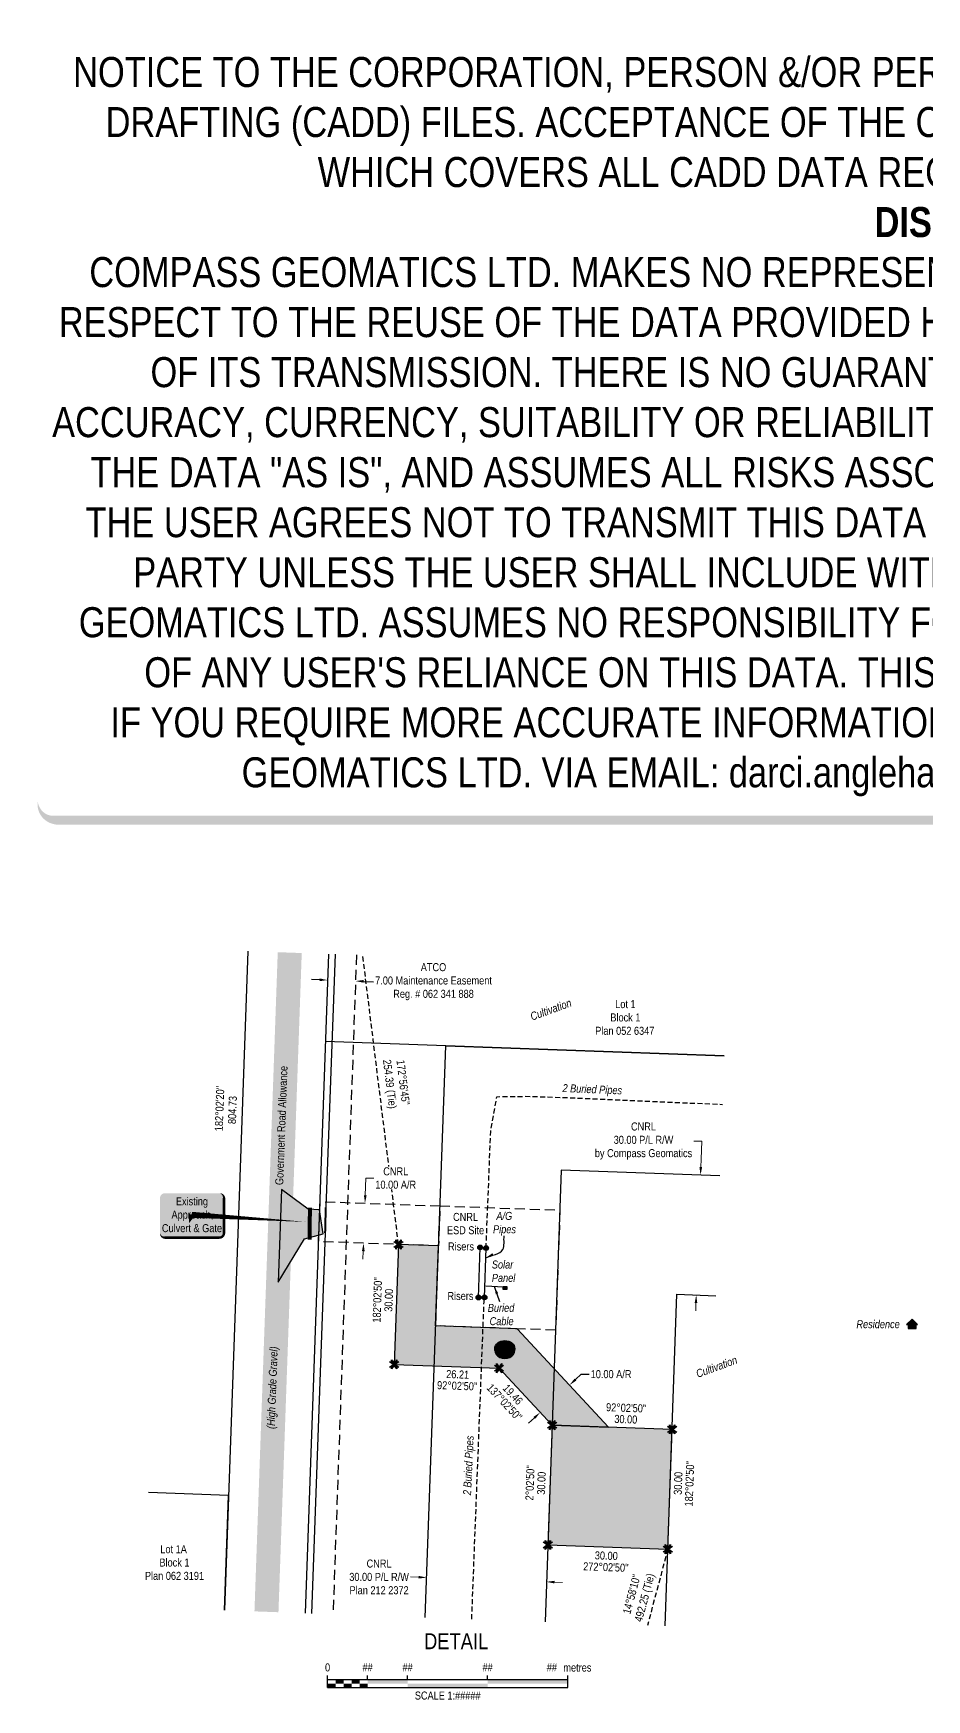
# Model space of a CAD drawing. Extents: x 340959 to 343328, y 6133461 to 6135579.
# Drawn here: x 340959 to 342075, y 6133496 to 6135579 of the extents above; entities that cross this region are included whole.
import ezdxf
from ezdxf.enums import TextEntityAlignment as Align

# ---------------------------------------------------------------- set-up
doc = ezdxf.new("R2010")
doc.units = 0
doc.header["$LTSCALE"] = 5
for name, pattern in [('foc-ACCESSROAD', [3.75, 2.5, -1.25]), ('foc-FLOWLINE', [3.75, 2.5, -1.25]), ('foc-TIELINE', [1.875, 1.25, -0.625]), ('UG_PIPE', [1.875, 1.25, -0.625])]:
    doc.linetypes.add(name, pattern=pattern)
for name, color, linetype in [('AS-CABLE', 224, 'foc-CABLE'), ('AS-FENCE', 48, 'foc-FENCE'), ('AS-PIPE-AG', 44, 'Continuous'), ('AS-PIPE-UG', 44, 'UG_PIPE'), ('AS-PIPE-UG-T', 44, 'Continuous'), ('AS-POWER', 104, 'foc-POWER'), ('AS-RESIDENCE', 14, 'Continuous'), ('AS-ROADS', 254, 'Continuous'), ('AS-SYMBOL', 7, 'Continuous'), ('C-AR', 13, 'foc-ACCESSROAD'), ('C-RW', 13, 'Continuous'), ('C-WS', 13, 'foc-ACCESSROAD'), ('CG-NOTES', 7, 'Continuous'), ('DETAIL-T', 7, 'Continuous'), ('F-EZE', 190, 'foc-FLOWLINE'), ('F-WS-S', 190, 'Continuous'), ('L-BD', 7, 'Continuous'), ('L-MON', 1, 'Continuous'), ('L-ROAD-T', 7, 'Continuous'), ('L-SEC', 7, 'Continuous'), ('L-TIE', 7, 'foc-TIELINE'), ('L-TITLEDB', 4, 'Continuous'), ('P-CROSSINGS', 250, 'Continuous'), ('P-PROPOSED', 10, 'Continuous'), ('P-PROPOSED-H', 21, 'Continuous'), ('P-TXT', 4, 'Continuous')]:
    doc.layers.add(name, color=color, linetype=linetype)
for name, color, linetype, lineweight in [('AS-GENERAL', 48, 'Continuous', 18), ('C-AR-T', 13, 'Continuous', 9), ('C-RW-T', 13, 'Continuous', 9), ('T-TEXT', 48, 'Continuous', 18)]:
    doc.layers.add(name, color=color, linetype=linetype, lineweight=lineweight)
doc.layers.add('DISCLAIMER', color=7, linetype='Continuous', plot=False)
doc.styles.add('80', font='ARIALN.TTF', dxfattribs={"height": 10})
doc.styles.add('80CG', font='ARIALN.TTF', dxfattribs={"height": 10})
doc.styles.add('80L', font='ARIALN.TTF', dxfattribs={"height": 10})
doc.styles.add('80LS', font='ARIALNI.TTF', dxfattribs={"height": 10})
doc.styles.add('Crossing', font='ARIALN.TTF', dxfattribs={"height": 10})
doc.styles.add('foc-LtypeFont', font='ARIALN.TTF', dxfattribs={"height": 7.35})
doc.linetypes.add('foc-CABLE', pattern='A,2,-1,["C",foc-LtypeFont,S=0.2,R=0,X=-0.625,Y=-0.75],-1.24,8', length=12.24)
doc.linetypes.add('foc-FENCE', pattern='A,10,-1,["X",foc-LtypeFont,S=0.2,R=0,X=-0.625,Y=-0.75],-1.24', length=12.24)
doc.linetypes.add('foc-POWER', pattern='A,6,-1,["P",foc-LtypeFont,S=0.2,R=0,X=-0.625,Y=-0.75],-1.24,4', length=12.24)
doc.dimstyles.new('Compass 5 000', dxfattribs={"dimscale": 5, "dimtxt": 9, "dimasz": 2, "dimexe": 0.2, "dimexo": 0.0625, "dimgap": 0.5, "dimtad": 0, "dimtih": 1, "dimtoh": 1, "dimzin": 0, "dimdsep": 46, "dimtxsty": '80CG', "dimcen": 0.1, "dimse1": 1, "dimse2": 1, "dimclrd": 256, "dimclrt": 256, "dimaunit": 1, "dimadec": 4, "dimazin": 0, "dimtfac": 0.06, "dimtofl": 0, "dimtmove": 0, "dimatfit": 1, "dimfxl": 0.2, "dimtolj": 1, "dimtzin": 0, "dimlwd": -1, "dimarcsym": 0})

# ---------------------------------------------------------------- blocks, each defined once
blk = doc.blocks.new('res_occ')
for points in [[(0.1, 0.89), (-1.26, -0.37), (1.46, -0.37)], [(-0.9, -1.43), (1.1, -1.43), (1.1, -0.37), (-0.9, -0.37)]]:
    blk.add_hatch(color=14).paths.add_polyline_path(points)
at = {"color": 14}
for points in [[(0.1, 0.89), (-1.26, -0.37), (1.46, -0.37)], [(-0.9, -1.43), (1.1, -1.43), (1.1, -0.37), (-0.9, -0.37)]]:
    blk.add_lwpolyline(points, close=True, dxfattribs=at)
blk = doc.blocks.new('*U456')
h = blk.add_hatch(color=255)
edge = h.paths.add_edge_path()
edge.add_line((-34, -28.5), (34, -28.5))
edge.add_arc((34, -22.5), 6, 270, 360)
edge.add_line((40, -22.5), (40, 21))
edge.add_arc((34, 21), 6, 0, 90)
edge.add_line((34, 27), (-34, 27))
edge.add_arc((-34, 21), 6, 90, 180)
edge.add_line((-40, 21), (-40, -22.5))
edge.add_arc((-34, -22.5), 6, 180, 270)
at = {"color": 1, "flags": 128}
blk.add_lwpolyline([(-34, -28.5, 3, 3, 0), (34, -28.5, 3, 3, 0.414214), (40, -22.5, 3, 3, 0), (40, 21, 3, 0, 0.414214), (34, 27, 0, 0, 0), (-34, 27, 0, 0, 0.414214), (-40, 21, 0, 0, 0), (-40, -22.5, 0, 3, 0.414214)], format="xyseb", close=True, dxfattribs=at)
for points in [[(-3.7, -10.3, 0, 7.5, 0), (0, 0, 0, 0, 0)], [(142.2, -8.8, 0, 7.5, 0), (0, 0, 0, 0, 0)]]:
    blk.add_lwpolyline(points, format="xyseb", dxfattribs=at)
at = {"color": 1, "style": '80'}
blk.add_attdef('ENTER_TEXT_001', (-26.8, -4.9), '', height=10, dxfattribs=at)
blk = doc.blocks.new('*D460')
at = {"layer": 'C-AR-T', "transparency": 16777216}
for p, q in [((341373.3, 6134126.6), (341374.1, 6134148)), ((341374.1, 6134148), (341384.1, 6134148)), ((341370.8, 6134056.6), (341370.4, 6134046.6))]:
    blk.add_line(p, q, dxfattribs=at)
for points in [[(341371.6, 6134126.6), (341375, 6134126.5), (341372.9, 6134116.6)], [(341369.1, 6134056.7), (341372.5, 6134056.6), (341371.1, 6134066.6)]]:
    blk.add_solid(points, dxfattribs=at)
at = {"layer": 'C-AR-T', "transparency": 16777216, "insert": (341411.3, 6134148), "char_height": 10, "attachment_point": 5, "style": '80CG', "bg_fill": 3, "box_fill_scale": 1.1, "bg_fill_color": 256, "bg_fill_true_color": 13158600, "bg_fill_transparency": 0}
blk.add_mtext('\\A1;CNRL\\P10.00 A/R', dxfattribs=at)
blk = doc.blocks.new('RISER')
h = blk.add_hatch(color=255)
h.dxf.hatch_style = 1
edge = h.paths.add_edge_path()
edge.add_arc((0, 0), 0.7, 0, 360)
blk.add_hatch(color=48).paths.add_polyline_path([(0.58, -0.15), (-0.58, -0.15, 0.774597)])
at = {"color": 48}
blk.add_line((-0.58, -0.15), (0.58, -0.15), dxfattribs=at)
blk.add_circle((0, 0), 0.6, dxfattribs=at)
blk = doc.blocks.new('*D462')
at = {"layer": 'C-RW-T', "transparency": 16777216}
for p, q in [((341783.5, 6134194.3), (341793.5, 6134194.3)), ((341793.5, 6134194.3), (341792.7, 6134171.7)), ((341792.4, 6134161.7), (341792.7, 6134171.7)), ((341786.3, 6133991.9), (341786, 6133981.9))]:
    blk.add_line(p, q, dxfattribs=at)
blk.add_solid([(341784.7, 6133991.9), (341788, 6133991.8), (341786.7, 6134001.9)], dxfattribs=at)
at = {"layer": 'C-RW-T', "transparency": 16777216, "insert": (341720.8, 6134194.3), "char_height": 10, "attachment_point": 5, "style": '80CG', "bg_fill": 3, "box_fill_scale": 1.1, "bg_fill_color": 256, "bg_fill_true_color": 13158600, "bg_fill_transparency": 0}
blk.add_mtext('\\A1;CNRL\\P30.00 P/L R/W\\Pby Compass Geomatics', dxfattribs=at)
at = {"layer": 'C-RW-T', "transparency": 16777216}
blk.add_solid([(341790.7, 6134161.8), (341794.1, 6134161.7), (341792, 6134151.7)], dxfattribs=at)
blk = doc.blocks.new('*U316')
at = {"color": 0}
for p, q in [((-150, 0), (-150, 15)), ((-150, 10), (150.2, 10)), ((-150, 0), (150.2, 0)), ((-100, 10), (-100, 15)), ((-50, 10), (-50, 15)), ((50, 10), (50, 15)), ((150.2, 0), (150.2, 15))]:
    blk.add_line(p, q, dxfattribs=at)
for points in [[(-150, 5), (-140, 5), (-150, 0), (-140, 0)], [(-140, 10), (-130, 10), (-140, 5), (-130, 5)], [(-130, 5), (-120, 5), (-130, 0), (-120, 0)], [(-120, 10), (-110, 10), (-120, 5), (-110, 5)], [(-110, 5), (-100, 5), (-110, 0), (-100, 0)], [(-100, 10), (-50, 10), (-100, 5), (-50, 5)], [(-50, 5), (50, 5), (-50, 0), (50, 0)], [(50, 10), (150.2, 10), (50, 5), (150.2, 5)]]:
    blk.add_solid(points, dxfattribs=at)
at = {"color": 0, "style": '80'}
blk.add_text('metres', height=10, dxfattribs=at).set_placement((162.2, 20), align=Align.CENTER)
at = {"color": 0, "char_height": 10, "style": '80'}
for s, insert, attachment_point in [('0', (-150, 30.2), 2), ('##', (-100, 30.2), 2), ('##', (-50, 30.2), 2), ('##', (50, 30.2), 2), ('##', (136.7, 30.2), 3), ('SCALE 1:#####', (0.1, -5), 2)]:
    blk.add_mtext(s, dxfattribs=dict(at, insert=insert, attachment_point=attachment_point))
blk = doc.blocks.new('TEMP')
h = blk.add_hatch(color=255)
h.dxf.hatch_style = 1
h.paths.add_polyline_path([(0, 0.25), (-0.67, 1.15), (-0.67, 0.67), (-1.15, 0.67), (-0.25, 0), (-1.15, -0.67), (-0.67, -0.67), (-0.67, -1.15), (0, -0.25), (0.67, -1.15), (0.67, -0.67), (1.15, -0.67), (0.25, 0), (1.15, 0.67), (0.67, 0.67), (0.67, 1.15)])
h.paths.add_polyline_path([(0.57, 0.85), (0.57, 0.57), (0.85, 0.57), (0.08, 0), (0.85, -0.57), (0.57, -0.57), (0.57, -0.85), (0, -0.08), (-0.57, -0.85), (-0.57, -0.57), (-0.85, -0.57), (-0.08, 0), (-0.85, 0.57), (-0.57, 0.57), (-0.57, 0.85), (0, 0.08)], flags=16)
h = blk.add_hatch(color=1)
h.dxf.hatch_style = 1
h.paths.add_polyline_path([(0, 0.08), (-0.57, 0.85), (-0.57, 0.57), (-0.85, 0.57), (-0.08, 0), (-0.85, -0.57), (-0.57, -0.57), (-0.57, -0.85), (0, -0.08), (0.57, -0.85), (0.57, -0.57), (0.85, -0.57), (0.08, 0), (0.85, 0.57), (0.57, 0.57), (0.57, 0.85)])
at = {"color": 1}
for p, q in [((-0.08, 0), (0.08, 0)), ((0, 0.08), (0, -0.08))]:
    blk.add_line(p, q, dxfattribs=at)
at = {"color": 255, "flags": 128}
blk.add_lwpolyline([(-0.25, 0), (-1.15, 0.67), (-0.67, 0.67), (-0.67, 1.15), (0, 0.25), (0.67, 1.15), (0.67, 0.67), (1.15, 0.67), (0.25, 0), (1.15, -0.67), (0.67, -0.67), (0.67, -1.15), (0, -0.25), (-0.67, -1.15), (-0.67, -0.67), (-1.15, -0.67)], close=True, dxfattribs=at)
at = {"color": 1, "flags": 128}
blk.add_lwpolyline([(-0.08, 0), (-0.85, 0.57), (-0.57, 0.57), (-0.57, 0.85), (0, 0.08), (0.57, 0.85), (0.57, 0.57), (0.85, 0.57), (0.08, 0), (0.85, -0.57), (0.57, -0.57), (0.57, -0.85), (0, -0.08), (-0.57, -0.85), (-0.57, -0.57), (-0.85, -0.57)], close=True, dxfattribs=at)
blk = doc.blocks.new('xing2')
h = blk.add_hatch(color=50)
h.dxf.hatch_style = 1
edge = h.paths.add_edge_path()
edge.add_ellipse((0, 0), major_axis=(-12.5, 0), ratio=0.816297, start_angle=0, end_angle=360)
h = blk.add_hatch(color=250)
h.dxf.hatch_style = 1
edge = h.paths.add_edge_path()
edge.add_ellipse((0, -2), major_axis=(-12.5, 0), ratio=0.816297, start_angle=0, end_angle=180)
edge.add_line((12.5, -2), (12.5, 0))
edge.add_ellipse((0, 0), major_axis=(-12.5, 0), ratio=0.816297, start_angle=0, end_angle=180, ccw=False)
edge.add_line((-12.5, 0), (-12.5, -2))
at = {"color": 250}
blk.add_ellipse((0, 0), major_axis=(-12.5, 0), ratio=0.816297, dxfattribs=at)
blk.add_ellipse((0, -2), major_axis=(-12.5, 0), ratio=0.816297, start_param=0, end_param=3.141593, dxfattribs=at)
at = {"color": 250, "style": 'Crossing'}
blk.add_attdef('CROSSING', text='', height=9, dxfattribs=at).set_placement((0.1, 0), align=Align.MIDDLE_CENTER)
at = {"color": 250, "style": 'Crossing', "flags": 1}
for tag, p in [('OWNER', (0.1, -12.5)), ('DESCRIPTION', (0.1, -25.8)), ('LOCATION', (0.1, -39.3)), ('DWG_REF', (0.1, -52.8))]:
    blk.add_attdef(tag, text='', height=9, dxfattribs=at).set_placement(p, align=Align.MIDDLE_CENTER)
blk = doc.blocks.new('*D464')
at = {"layer": 'C-RW-T', "transparency": 16777216}
for p, q in [((341439.9, 6133649.1), (341429.9, 6133649.5)), ((341609.6, 6133643.1), (341619.6, 6133642.7))]:
    blk.add_line(p, q, dxfattribs=at)
for points in [[(341440, 6133650.8), (341439.9, 6133647.5), (341449.9, 6133648.8)], [(341609.7, 6133644.7), (341609.6, 6133641.4), (341599.6, 6133643.4)]]:
    blk.add_solid(points, dxfattribs=at)
at = {"layer": 'C-RW-T', "transparency": 16777216, "insert": (341390.5, 6133649.5), "char_height": 10, "attachment_point": 5, "style": '80CG'}
blk.add_mtext('\\A1;CNRL\\P30.00 P/L R/W\\PPlan 212 2372', dxfattribs=at)
blk = doc.blocks.new('*D465')
at = {"layer": 'P-TXT', "transparency": 16777216}
for p, q in [((341635.7, 6133896.1), (341643, 6133902.9)), ((341643, 6133902.9), (341653, 6133902.9)), ((341584.5, 6133848.4), (341577.2, 6133841.6))]:
    blk.add_line(p, q, dxfattribs=at)
for points in [[(341634.6, 6133897.3), (341636.9, 6133894.9), (341628.4, 6133889.3)], [(341583.4, 6133849.6), (341585.6, 6133847.2), (341591.8, 6133855.2)]]:
    blk.add_solid(points, dxfattribs=at)
at = {"layer": 'P-TXT', "transparency": 16777216, "insert": (341680.3, 6133902.9), "char_height": 10, "attachment_point": 5, "style": '80CG'}
blk.add_mtext('\\A1;10.00 A/R', dxfattribs=at)
blk = doc.blocks.new('Disclaimer_Legal')
at = {"layer": 'DISCLAIMER', "color": 254, "flags": 128}
blk.add_lwpolyline([(-3612.9, -1104.6, 37.5, 37.5, 0), (4096.1, -1104.6, 37.5, 37.5, 0.414214), (4171.1, -1029.6, 37.5, 37.5, 0), (4171.1, 2078.7, 37.5, 0, 0.414214), (4096.1, 2153.7, 0, 0, 0), (-3612.9, 2153.7, 0, 0, 0.414214), (-3687.9, 2078.7, 0, 0, 0), (-3687.9, -1029.6, 0, 37.5, 0.414214)], format="xyseb", close=True, dxfattribs=at)
at = {"layer": 'DISCLAIMER', "color": 254, "insert": (241.6, 533.9), "char_height": 125, "width": 7717.568, "attachment_point": 5, "style": '80'}
blk.add_mtext('NOTICE TO THE CORPORATION, PERSON &/OR PERSONS REGARDING THIS COMPUTER AIDED DESIGN AND DRAFTING (CADD) FILES. ACCEPTANCE OF THE CADD DATA IS BASED ON THE FOLLOWING DISCLAIMER WHICH COVERS ALL CADD DATA RECIEVED FROM COMPASS GEOMATICS LTD.\\P{\\fArial Narrow|b1|i0|c0|p34;DISCLAIMER}\\PCOMPASS GEOMATICS LTD. MAKES NO REPRESENTATION OR WARRANTIES, EXPRESS OR IMPLIED, WITH RESPECT TO THE REUSE OF THE DATA PROVIDED HEREWITH, REGARDLESS OF ITS FORMAT OR THE MEANS OF ITS TRANSMISSION. THERE IS NO GUARANTEE OR REPRESENTATION TO THE USER AS TO THE ACCURACY, CURRENCY, SUITABILITY OR RELIABILITY OF THIS DATA FOR ANY PURPOSE. THE USER ACCEPTS THE DATA "AS IS", AND ASSUMES ALL RISKS ASSOCIATED WITH ITS USE. BY ACCEPTANCE OF THIS DATA, THE USER AGREES NOT TO TRANSMIT THIS DATA OR PROVIDE ACCESS OR ANY PART OF IT TO ANOTHER PARTY UNLESS THE USER SHALL INCLUDE WITH THE DATA A COPY OF THIS DISCLAIMER. COMPASS GEOMATICS LTD. ASSUMES NO RESPONSIBILITY FOR ACTUAL OR CONSEQUENTIAL DAMAGE AS A RESULT OF ANY USER\'S RELIANCE ON THIS DATA. THIS CADD FILE IS FOR ILLUSTRATION PURPOSES ONLY.\\PIF YOU REQUIRE MORE ACCURATE INFORMATION, PLEASE CONTACT DARCI ANGLEHART AT COMPASS GEOMATICS LTD. VIA EMAIL: darci.anglehart@compassgeomatics.ca OR CELL: 506-961-7292', dxfattribs=at)
blk = doc.blocks.new('*D470')
at = {"layer": 'F-WS-S', "transparency": 16777216}
for p, q in [((341316.2, 6134395.8), (341306.2, 6134396.1)), ((341371.1, 6134393.8), (341383.4, 6134393.4))]:
    blk.add_line(p, q, dxfattribs=at)
for points in [[(341316.2, 6134397.5), (341316.1, 6134394.1), (341326.1, 6134395.4)], [(341371.1, 6134395.5), (341371, 6134392.2), (341361.1, 6134394.2)]]:
    blk.add_solid(points, dxfattribs=at)
at = {"layer": 'F-WS-S', "transparency": 16777216, "insert": (341458.5, 6134393.4), "char_height": 10, "attachment_point": 5, "style": '80CG'}
blk.add_mtext('\\A1;ATCO\\P7.00 Maintenance Easement\\PReg. # 062 341 888', dxfattribs=at)

msp = doc.modelspace()

# ---------------------------------------------------------------- hatches: boundary and pattern name
at = {"layer": 'AS-POWER'}
h = msp.add_hatch(color=256, dxfattribs=at)
h.dxf.hatch_style = 1
h.paths.add_polyline_path([(341545.62, 6134012.352), (341550.074, 6134012.352), (341550.074, 6134008.791), (341545.62, 6134008.791)])
at = {"layer": 'AS-ROADS'}
h = msp.add_hatch(color=256, dxfattribs=at)
h.dxf.hatch_style = 1
h.paths.add_polyline_path([(341264.363, 6134017.936), (341297.128, 6134072.145), (341320.538, 6134078.335), (341316.168, 6134108.36), (341301.928, 6134109.025), (341268.45, 6134133.663)])
at = {"layer": 'P-PROPOSED-H'}
h = msp.add_hatch(color=256, dxfattribs=at)
h.dxf.hatch_style = 1
h.paths.add_polyline_path([(341464.752, 6134063.272), (341414.795, 6134065.056), (341409.442, 6133915.193), (341540.357, 6133910.51), (341606.642, 6133839.313), (341677.283, 6133836.8), (341562.835, 6133959.726), (341461.183, 6133963.358)])
h = msp.add_hatch(color=256, dxfattribs=at)
h.dxf.hatch_style = 1
h.paths.add_polyline_path([(341601.294, 6133689.441), (341751.166, 6133684.109), (341756.515, 6133833.981), (341606.642, 6133839.313)])

# ---------------------------------------------------------------- linework, layer by layer
at = {"layer": 'AS-CABLE', "flags": 128}
msp.add_lwpolyline([(341523.678, 6134013.382), (341545.983, 6134012.217)], dxfattribs=at)
at = {"layer": 'AS-FENCE', "flags": 128}
msp.add_lwpolyline([(341335.755, 6134427.709), (341323.878, 6134111.52), (341323.093, 6134079.285), (341305.916, 6133603.96)], dxfattribs=at)
at = {"layer": 'AS-FENCE', "const_width": 2.499, "flags": 128}
msp.add_lwpolyline([(341323.878, 6134111.52), (341323.093, 6134079.285)], dxfattribs=at)
at = {"layer": 'AS-GENERAL', "const_width": 4.999, "flags": 128}
msp.add_lwpolyline([(341304.103, 6134110.965), (341303.703, 6134070.86)], dxfattribs=at)
at = {"layer": 'AS-PIPE-AG', "flags": 128}
for points in [[(341514.683, 6133998.755), (341516.713, 6134061.305)], [(341522.208, 6133998.825), (341524.178, 6134060.555)]]:
    msp.add_lwpolyline(points, dxfattribs=at)
at = {"layer": 'AS-PIPE-UG', "flags": 128}
for points in [[(341524.193, 6134060.565), (341529.933, 6134206.09), (341537.743, 6134249.705), (341573.168, 6134250.18), (341607.483, 6134249.275), (341795.053, 6134241.1), (341819.526, 6134240.102)], [(341506.263, 6133596.823), (341521.638, 6133993.49), (341522.028, 6133998.795)]]:
    msp.add_lwpolyline(points, dxfattribs=at)
at = {"layer": 'AS-POWER'}
msp.add_lwpolyline([(341545.62, 6134012.352), (341550.074, 6134012.352), (341550.074, 6134008.791), (341545.62, 6134008.791)], close=True, dxfattribs=at)
at = {"layer": 'AS-ROADS', "const_width": 29.993, "flags": 128}
msp.add_lwpolyline([(341278.906, 6134429.732), (341249.814, 6133605.958)], dxfattribs=at)
at = {"layer": 'AS-ROADS', "flags": 128}
msp.add_lwpolyline([(341264.363, 6134017.936), (341297.128, 6134072.145), (341320.538, 6134078.335), (341316.168, 6134108.36), (341301.928, 6134109.025), (341268.45, 6134133.663)], close=True, dxfattribs=at)
at = {"layer": 'C-AR', "flags": 128}
msp.add_lwpolyline([(341464.752, 6134063.272), (341314.957, 6134068.623), (341316.718, 6134118.581), (341466.537, 6134113.229)], close=True, dxfattribs=at)
at = {"layer": 'C-RW', "flags": 128}
for points in [[(341448.137, 6133598.894), (341473.693, 6134313.265), (341821.694, 6134300.851)], [(341816.343, 6134150.867), (341618.019, 6134157.923), (341597.86, 6133593.561)], [(341747.745, 6133588.222), (341762.536, 6134002.72), (341810.997, 6134000.996)]]:
    msp.add_lwpolyline(points, dxfattribs=at)
at = {"layer": 'C-WS', "flags": 128}
msp.add_lwpolyline([(341466.537, 6134113.229), (341616.408, 6134107.875), (341611.055, 6133958.004), (341461.183, 6133963.358)], close=True, dxfattribs=at)
at = {"layer": 'F-EZE'}
msp.add_line((341362.221, 6134426.767), (341332.908, 6133602.998), dxfattribs=at)
at = {"layer": 'L-SEC'}
for p, q in [((341226.752, 6134431.587), (341197.439, 6133607.824)), ((341327.309, 6134428.009), (341297.981, 6133604.243))]:
    msp.add_line(p, q, dxfattribs=at)
at = {"layer": 'L-TIE'}
msp.add_line((341414.795, 6134065.056), (341370.069, 6134426.488), dxfattribs=at)
at = {"layer": 'L-TIE', "flags": 128}
msp.add_lwpolyline([(341751.166, 6133684.109), (341725.738, 6133589.006)], dxfattribs=at)
at = {"layer": 'L-TITLEDB', "flags": 128}
for points in [[(341821.69, 6134300.739), (341323.353, 6134318.468)], [(341197.478, 6133607.822), (341202.595, 6133751.457), (341102.514, 6133755.121)]]:
    msp.add_lwpolyline(points, dxfattribs=at)
at = {"layer": 'P-PROPOSED', "flags": 128}
msp.add_lwpolyline([(341601.294, 6133689.441), (341751.166, 6133684.109), (341756.515, 6133833.981), (341606.642, 6133839.313)], close=True, dxfattribs=at)

# ---------------------------------------------------------------- block references
at = {"xscale": 0.3, "yscale": 0.3, "zscale": 0.3}
msp.add_blockref('Disclaimer_Legal', (342070.586, 6134926.843), dxfattribs=at)
at = {"layer": 'AS-RESIDENCE', "xscale": 4.998900549999924, "yscale": 4.998900549999924, "zscale": 4.998900549999924}
msp.add_blockref('res_occ', (342055.806, 6133967.033), dxfattribs=at)
at = {"layer": 'AS-SYMBOL', "xscale": 4.99890054999997, "yscale": 4.99890054999997, "zscale": 24.99450274999974}
for p in [(341516.713, 6134061.305), (341524.178, 6134060.555), (341514.683, 6133998.755), (341522.208, 6133998.825)]:
    msp.add_blockref('RISER', p, dxfattribs=at)
at = {"layer": 'CG-NOTES'}
ref = msp.add_blockref('*U456', (341156.797, 6134102.043), dxfattribs=dict(at, xscale=0.99978011, yscale=0.99978011, zscale=0.99978011))
ref.add_attrib('ENTER_TEXT_001', 'Existing', (341136.685, 6134113.911), dxfattribs={"layer": '0', "color": 1, "height": 9.9978, "style": '80'})
ref.add_attrib('ENTER_TEXT_002', 'Approach,', (341131.192, 6134097.248), dxfattribs={"layer": '0', "color": 1, "height": 9.9978, "style": '80'})
ref.add_attrib('ENTER_TEXT_003', 'Culvert & Gate', (341119.213, 6134080.408), dxfattribs={"layer": '0', "color": 1, "height": 9.9978, "style": '80'})
at = {"layer": 'DETAIL-T', "xscale": 0.9995602683516045, "yscale": 0.9995602683516045, "zscale": 0.9995602683516045}
msp.add_blockref('*U316', (341476.099, 6133511.28), dxfattribs=at)
at = {"layer": 'L-MON', "xscale": 4.999999999999996, "yscale": 4.999999999999996, "zscale": 4.999999999999996}
for p in [(341409.441, 6133915.185), (341540.357, 6133910.51), (341606.642, 6133839.313), (341756.515, 6133833.981), (341601.294, 6133689.441), (341751.166, 6133684.109)]:
    msp.add_blockref('TEMP', p, dxfattribs=at)
at = {"layer": 'P-CROSSINGS', "xscale": 0.99978011, "yscale": 0.99978011, "zscale": 0.99978011}
msp.add_blockref('xing2', (341547.53, 6133934.67), dxfattribs=at).add_auto_attribs({'CROSSING': 'X1'})

# ---------------------------------------------------------------- texts
at = {"layer": 'AS-CABLE', "insert": (341526.009, 6133990.779), "char_height": 9.9956, "attachment_point": 1, "style": '80L'}
msp.add_mtext_dynamic_manual_height_columns('\\pi0.30256;{\\fArial Narrow|b0|i1|c0|p34;Buried \\P\\pi2.5867;Cable}', width=33.76242, gutter_width=50, heights=[0], dxfattribs=at)
at = {"layer": 'AS-PIPE-AG', "insert": (341532.519, 6134105.677), "char_height": 9.9956, "attachment_point": 1, "style": '80L'}
msp.add_mtext_dynamic_manual_height_columns('\\pi4.5634;{\\fArial Narrow|b0|i1|c0|p34;A/G \\P\\pi0.32928;Pipes}', width=28.72261, gutter_width=50, heights=[0], dxfattribs=at)
at = {"layer": 'AS-PIPE-UG-T', "char_height": 9.9956, "attachment_point": 1, "style": '80L'}
for insert, rotation in [((341619.86, 6134265.533), 357.664915), ((341495.401, 6133751.909), 87.436729)]:
    msp.add_mtext_dynamic_manual_height_columns('{\\fArial Narrow|b0|i1|c0|p34;2 Buried Pipes}', width=404.89984, gutter_width=49.989, heights=[0], dxfattribs=dict(at, insert=insert, rotation=rotation))
at = {"layer": 'AS-POWER', "insert": (341531.38, 6134044.946), "char_height": 9.9956, "attachment_point": 1, "style": '80L'}
msp.add_mtext_dynamic_manual_height_columns('{\\fArial Narrow|b0|i1|c0|p34;Solar\\PPanel}', width=68.55982, gutter_width=50, heights=[0], dxfattribs=at)
at = {"layer": 'AS-RESIDENCE', "insert": (341986.813, 6133970.411), "char_height": 9.9978, "attachment_point": 1, "style": '80L'}
msp.add_mtext_dynamic_manual_height_columns('{\\fArial Narrow|b0|i1|c0|p34;Residence}', width=34.11404, gutter_width=49.989, heights=[0], dxfattribs=at)
at = {"layer": 'C-AR-T', "insert": (341498.506, 6134091.049), "char_height": 9.9978, "attachment_point": 5, "style": '80CG'}
msp.add_mtext('\\A1;CNRL\\PESD Site', dxfattribs=at)
at = {"layer": 'DETAIL-T', "color": 3, "insert": (341486.753, 6133569.203), "char_height": 19.9912, "width": 223.75959, "attachment_point": 5, "style": '80CG'}
msp.add_mtext('DETAIL', dxfattribs=at)
at = {"layer": 'L-BD', "style": '80L'}
for s, rotation, p in [("182°02'20''", 87.962, (341191.183, 6134234.942)), ("182°02'50''", 87.9542, (341388.27, 6133995.784)), ('30.00', 87.9542, (341402.507, 6133995.276)), ('26.21', 357.9542, (341488.649, 6133902.657)), ("92°02'50''", 357.9542, (341488.141, 6133888.419)), ("137°02'50''", 312.9542, (341547.15, 6133867.82)), ('19.46', 312.9542, (341557.577, 6133877.528)), ("92°02'50''", 357.9625, (341699.232, 6133860.837)), ('30.00', 357.9625, (341698.726, 6133846.599)), ("2°02'50''", 87.9624, (341578.974, 6133767.172)), ("182°02'50''", 87.9563, (341778.236, 6133765.989)), ('30.00', 87.9624, (341593.212, 6133766.665)), ('30.00', 87.9563, (341763.999, 6133766.497)), ('30.00', 357.9625, (341674.336, 6133676.095)), ("272°02'50''", 357.9625, (341673.829, 6133661.857))]:
    msp.add_text(s, height=9.9978, rotation=rotation, dxfattribs=at).set_placement(p, align=Align.MIDDLE)
at = {"layer": 'L-BD', "insert": (341425.592, 6134268.109), "char_height": 9.9978, "width": 61.15749, "attachment_point": 2, "rotation": 277.054382, "style": '80L'}
msp.add_mtext("172°56'45''\\P254.39 (Tie) ", dxfattribs=at)
at = {"layer": 'L-ROAD-T', "style": '80L'}
msp.add_text('Government Road Allowance', height=9.9978, rotation=87.891676, dxfattribs=at).set_placement((341268.449, 6134213.725), align=Align.MIDDLE_CENTER)
at = {"layer": 'L-TITLEDB', "char_height": 9.9978, "attachment_point": 1, "style": '80L'}
for s, insert in [('\\pi25.437;Lot 1\\P\\pi19.408;Block 1\\P\\pi0.47964;Plan 052 6347', (341660.007, 6134370.378)), ('\\pi20.543;Lot 1A\\P\\pi19.408;Block 1\\P\\pi1.2673;Plan 062 3191', (341096.708, 6133689.217))]:
    msp.add_mtext_dynamic_manual_height_columns(s, width=73.41264, gutter_width=49.989, heights=[0], dxfattribs=dict(at, insert=insert))
at = {"layer": 'T-TEXT', "style": '80LS'}
for s, rotation, p in [('Cultivation', 20, (341605.09, 6134358.562)), ('(High Grade Gravel)', 87.891676, (341257.03, 6133886.085)), ('Cultivation', 20, (341812.109, 6133912.198))]:
    msp.add_text(s, height=9.9978, rotation=rotation, dxfattribs=at).set_placement(p, align=Align.MIDDLE_CENTER)
at = {"layer": 'T-TEXT', "char_height": 9.9956, "attachment_point": 1, "style": '80L'}
for insert in [(341476.617, 6134067.543), (341475.924, 6134005.646)]:
    msp.add_mtext_dynamic_manual_height_columns('Risers', width=22.72123, gutter_width=50, heights=[0], dxfattribs=dict(at, insert=insert))

# ---------------------------------------------------------------- dimensions: what is measured, and where the dimension line sits
at = {"layer": 'C-RW-T'}
dim = msp.add_linear_dim(base=(341449.922, 6133648.778), p1=(341599.728, 6133645.868), p2=(341450.009, 6133651.224), angle=177.951149, text='CNRL\\P30.00 P/L R/W\\PPlan 212 2372', dimstyle='Compass 5 000', dxfattribs=at)
dim.commit()
dim.dimension.update_dxf_attribs({"geometry": '*D464', "text_midpoint": (341390.463, 6133649.493), "dimtype": 161})
at = {"layer": 'F-WS-S'}
dim = msp.add_linear_dim(base=(341361.062, 6134394.195), p1=(341326.147, 6134395.379), p2=(341361.06, 6134394.137), angle=357.962046, text='ATCO\\P7.00 Maintenance Easement\\PReg. # 062 341 888', dimstyle='Compass 5 000', dxfattribs=at)
dim.commit()
dim.dimension.update_dxf_attribs({"geometry": '*D470', "text_midpoint": (341458.499, 6134393.401), "dimtype": 161})
at = {"layer": 'P-TXT'}
dim = msp.add_linear_dim(base=(341591.819, 6133855.235), p1=(341580.594, 6133940.652), p2=(341544.007, 6133906.588), angle=222.9542, text='10.00 A/R', dimstyle='Compass 5 000', dxfattribs=at)
dim.commit()
dim.dimension.update_dxf_attribs({"geometry": '*D465', "text_midpoint": (341680.325, 6133902.926), "dimtype": 161})

# ---------------------------------------------------------------- leaders
at = {"layer": 'AS-CABLE'}
msp.add_leader([(341534.453, 6134012.819), (341541.104, 6133993.836)], dimstyle='Compass 5 000', dxfattribs=at)
at = {"layer": 'AS-PIPE-AG', "path_type": 1}
msp.add_leader([(341523.788, 6134048.31), (341545.038, 6134058.616), (341546.68, 6134075.778)], dimstyle='Compass 5 000', override={"dimgap": 0.5, "dimtad": 0}, dxfattribs=at)

# ---------------------------------------------------------------- next in the draw order: texts
at = {"layer": 'L-BD', "char_height": 9.9978, "attachment_point": 2, "style": '80L', "bg_fill": 3, "box_fill_scale": 1.2, "bg_fill_color": 256, "bg_fill_transparency": 0}
for s, insert, width, rotation in [('804.73', (341202.288, 6134233.216), 11.44862, 87.962), ("14°58'10''\\P492.25 (Tie) ", (341701.115, 6133629.267), 61.02791, 75.0307)]:
    msp.add_mtext(s, dxfattribs=dict(at, insert=insert, width=width, rotation=rotation))

# ---------------------------------------------------------------- next in the draw order: dimensions: what is measured, and where the dimension line sits
at = {"layer": 'C-AR-T'}
dim = msp.add_linear_dim(base=(341372.933, 6134116.573), p1=(341389.089, 6134065.975), p2=(341390.874, 6134115.932), angle=87.9542, text='CNRL\\P10.00 A/R', dimstyle='Compass 5 000', override={"dimtfill": 1}, dxfattribs=at)
dim.commit()
dim.dimension.update_dxf_attribs({"geometry": '*D460', "text_midpoint": (341411.335, 6134147.953), "dimtype": 161})
at = {"layer": 'C-RW-T'}
dim = msp.add_linear_dim(base=(341786.699, 6134001.86), p1=(342090.195, 6134141.125), p2=(342084.863, 6133991.253), angle=267.9625, text='CNRL\\P30.00 P/L R/W\\Pby Compass Geomatics', dimstyle='Compass 5 000', override={"dimtmove": 1, "dimtfill": 1}, dxfattribs=at)
dim.commit()
dim.dimension.update_dxf_attribs({"geometry": '*D462', "text_midpoint": (341759.535, 6134194.334), "dimtype": 161})

# ---------------------------------------------------------------- next in the draw order: linework, layer by layer
at = {"layer": 'P-PROPOSED', "flags": 128}
msp.add_lwpolyline([(341464.752, 6134063.272), (341414.795, 6134065.056), (341409.442, 6133915.193), (341540.357, 6133910.51), (341606.642, 6133839.313), (341677.283, 6133836.8), (341562.835, 6133959.726), (341461.183, 6133963.358)], close=True, dxfattribs=at)

# ---------------------------------------------------------------- next in the draw order: block references
at = {"layer": 'L-MON', "xscale": 4.999999999999996, "yscale": 4.999999999999996, "zscale": 4.999999999999996}
msp.add_blockref('TEMP', (341414.795, 6134065.056), dxfattribs=at)

doc.saveas('drawing.dxf')
